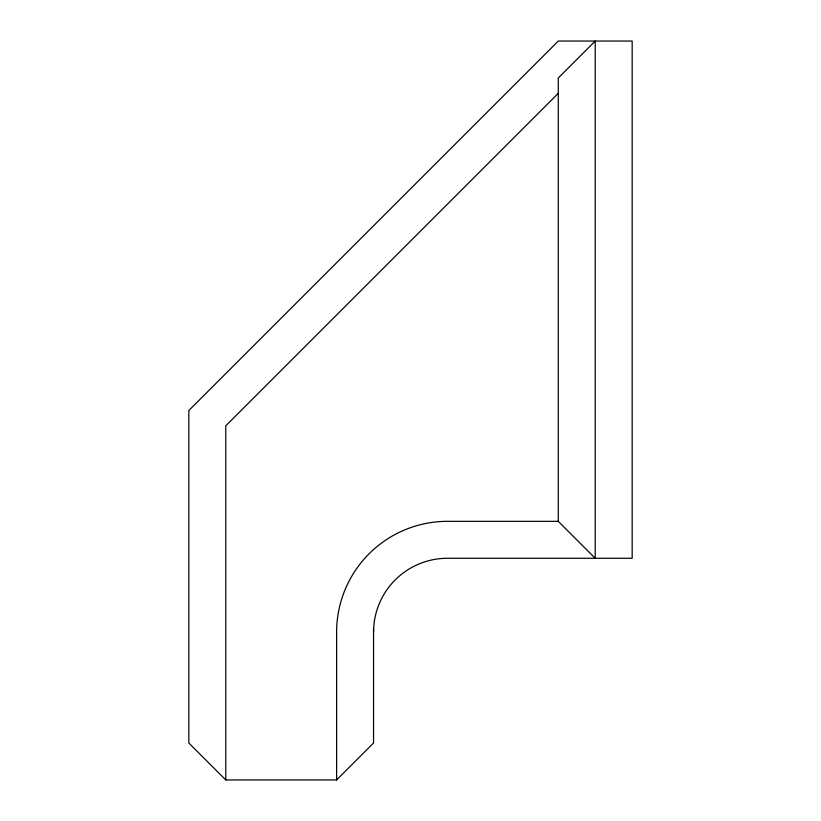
<?xml version="1.0" encoding="UTF-8"?>
<svg xmlns="http://www.w3.org/2000/svg" width="821" height="821" viewBox="0 0 821 821"><rect width="100%" height="100%" fill="white"/><g stroke="black" fill="none" stroke-linecap="round" stroke-linejoin="round"><path stroke-width="1.23" d="M558.28 93.296L225.775 425.801L225.775 779.95L336.61 779.95L373.555 743.005L373.555 628.363M558.28 521.335L558.28 77.995L595.225 41.05L595.225 558.28L558.28 521.335L447.445 521.335A110.835 110.835 0 0 0 336.61 632.17L336.61 779.95M225.775 779.95L188.83 743.005L188.83 410.5L558.28 41.05L632.17 41.05L632.17 558.28L447.445 558.28A73.89 73.89 0 0 0 373.555 632.17"/></g></svg>
